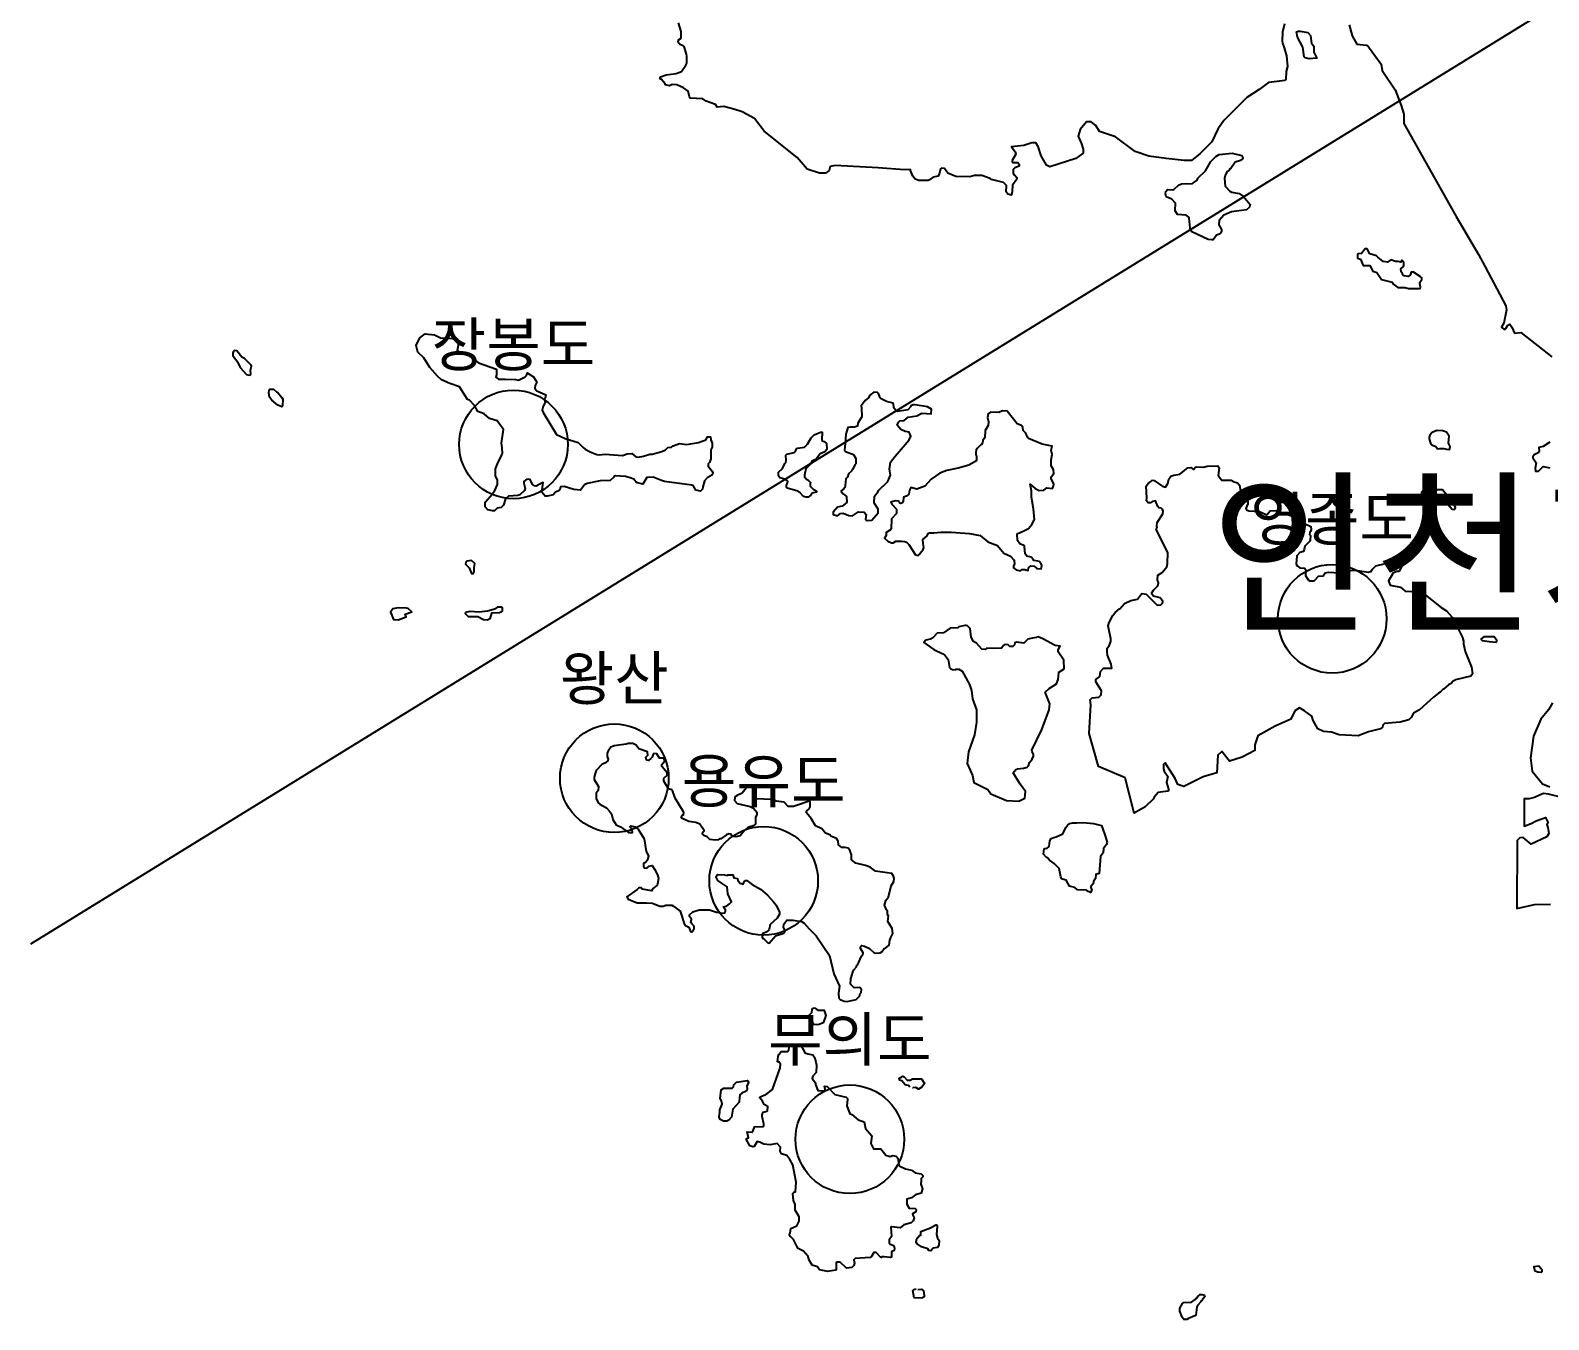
# Model space of a CAD drawing. Header units: millimetres. Extents: x -19392 to 580976, y -49129 to 736091.
# Drawn here: x 129994 to 164931, y 428357 to 458038 of the extents above; entities that cross this region are included whole.
import ezdxf
from ezdxf.enums import TextEntityAlignment as Align

# ---------------------------------------------------------------- set-up
doc = ezdxf.new("R2010")
doc.units = ezdxf.units.MM
for name, color, linetype in [('2121', 7, 'Continuous'), ('2122', 7, 'Continuous'), ('AWS', 4, 'Continuous'), ('AWS명', 2, 'Continuous'), ('관측소명', 3, 'Continuous'), ('티센', 6, 'Continuous')]:
    doc.layers.add(name, color=color, linetype=linetype)
doc.styles.get("Standard").update_dxf_attribs({"font": ''})
doc.styles.get('Standard').set_extended_font_data('Gulim')

msp = doc.modelspace()

# ---------------------------------------------------------------- linework, layer by layer
at = {"layer": '2121', "color": 7}
for points in [[(160342, 458162), (160407, 457911), (160516, 457721), (160741, 457696), (160784, 457661), (161077, 457257), (161100, 457112), (161401, 456672), (161540, 456307), (161598, 456105), (161598, 455896), (162802, 453755), (163317, 452875), (163473, 452597), (163942, 451694), (163959, 451601), (163896, 451300), (163849, 451208), (163907, 451150), (163942, 451173), (163994, 451254), (164035, 451271), (164087, 451208), (164145, 451069), (164289, 451080), (165001, 450525)], [(164961, 448557), (164802, 448461), (164802, 448461), (164733, 448446), (164708, 448431), (164713, 448359), (164706, 448321), (164599, 448263), (164568, 448217), (164567, 448193), (164646, 448078), (164620, 447961), (164631, 447892), (164694, 447891), (164801, 447995), (164961, 447966)], [(165019, 442560), (164926, 442398), (164752, 442178), (164579, 441790), (164515, 441292), (164550, 440985), (164787, 440690), (164955, 440626)], [(165175, 440389), (164926, 440453), (164810, 440470), (164706, 440424), (164608, 440377), (164486, 440349), (164365, 440343), (164365, 439718), (164527, 439781), (164642, 439839), (164862, 439920), (164920, 439793), (164891, 439752), (164909, 439683), (164938, 439550), (164886, 439469), (164532, 439301), (164341, 439457), (164266, 439451), (164208, 439388), (164202, 437819), (164608, 437912), (164972, 437923)]]:
    msp.add_lwpolyline(points, dxfattribs=at)
at = {"layer": '2122', "color": 7}
for points in [[(158856, 458185), (158809, 457999), (158800, 457786), (158805, 457742), (158847, 457636), (158901, 457454), (158922, 457203), (158889, 457092), (158886, 456910), (158854, 456880), (158685, 456864), (158483, 456834), (158269, 456678), (157986, 456493), (157453, 455960), (157320, 455763), (157181, 455468), (156909, 455202), (156712, 455045), (156544, 455045), (156133, 455086), (155728, 455138), (155416, 455248), (154964, 455584), (154594, 455711), (154513, 455844), (154403, 455931), (154298, 455931), (154154, 455752), (154107, 455601), (154183, 455427), (154217, 455300), (154217, 455207), (154049, 455086), (153453, 454895), (153378, 454935), (153251, 455150), (153187, 455364), (153129, 455445), (153036, 455445), (152851, 455387), (152712, 455370), (152570, 455360), (152570, 455360), (152654, 455240), (152668, 455189), (152589, 455042), (152584, 455012), (152596, 454997), (152720, 454993), (152751, 454954), (152750, 454911), (152644, 454871), (152606, 454832), (152611, 454751), (152628, 454713), (152628, 454713), (152641, 454713), (152690, 454652), (152696, 454611), (152593, 454475), (152587, 454327), (152571, 454245), (152484, 454265), (152448, 454322), (152456, 454465), (152388, 454535), (152109, 454602), (152078, 454625), (151885, 454693), (151723, 454696), (151610, 454666), (151291, 454672), (151105, 454749), (151031, 454857), (150957, 454862), (150938, 454852), (150915, 454749), (150885, 454684), (150766, 454655), (150684, 454594), (150653, 454585), (150439, 454582), (150354, 454612), (150298, 454684), (150248, 454808), (150244, 454838), (150107, 454825), (149505, 454872), (148510, 454930), (148400, 454901), (148377, 454814), (148290, 454750), (148151, 454750), (147867, 454843), (147636, 455109), (146883, 455717), (146657, 456006), (146374, 456163), (146183, 456226), (145951, 456284), (145798, 456268), (145758, 456334), (145548, 456406), (145467, 456461), (145179, 456478), (145162, 456507), (145132, 456635), (145020, 456716), (144873, 456787), (144761, 456788), (144704, 456764), (144610, 456781), (144598, 456809), (144506, 456917), (144493, 456917), (144482, 456945), (144494, 456970), (144626, 457015), (144857, 457046), (144977, 457091), (145074, 457233), (145099, 457286), (145097, 457444), (145090, 457491), (145037, 457664), (145013, 457682), (144938, 457710), (144901, 457766), (144908, 457820), (144971, 457859), (144967, 458009), (144967, 458009), (144908, 458210)], [(159497, 457711), (159529, 457674), (159527, 457537), (159599, 457399), (159418, 457383), (159330, 457406), (159306, 457428), (159272, 457648), (159151, 457881), (159128, 458003), (159165, 458018), (159215, 458017), (159390, 457989), (159452, 457920), (159473, 457738), (159497, 457711), (159497, 457711)], [(157912, 454210), (158065, 454029), (158051, 453964), (157975, 453905), (157631, 453857), (157454, 453782), (157347, 453663), (157345, 453562), (157400, 453455), (157405, 453417), (157386, 453374), (157360, 453349), (157291, 453323), (157214, 453214), (157171, 453212), (157093, 453221), (156718, 453397), (156682, 453486), (156660, 453711), (156648, 453739), (156593, 453783), (156393, 453802), (156338, 453885), (156342, 454062), (156261, 454154), (156131, 454207), (156113, 454284), (156120, 454325), (156159, 454375), (156287, 454370), (156315, 454379), (156315, 454379), (156410, 454470), (156485, 454507), (156735, 454509), (156840, 454592), (156856, 454632), (157034, 454804), (157156, 455021), (157271, 455131), (157353, 455179), (157646, 455213), (157870, 455159), (157889, 455130), (157894, 455096), (157888, 455078), (157843, 455041), (157715, 455003), (157615, 454857), (157584, 454839), (157578, 454820), (157526, 454777), (157488, 454697), (157474, 454628), (157484, 454447), (157593, 454338), (157632, 454313), (157812, 454282), (157912, 454210), (157912, 454210)], [(161466, 452715), (161410, 452716), (161299, 452755), (161222, 452704), (161123, 452718), (161000, 452813), (160969, 452848), (160820, 452894), (160752, 453008), (160709, 453005), (160621, 452904), (160545, 452892), (160532, 452868), (160531, 452793), (160599, 452773), (160666, 452622), (160815, 452626), (160882, 452496), (160981, 452461), (161085, 452303), (161328, 452237), (161347, 452201), (161457, 452115), (161625, 452118), (161706, 452092), (161975, 452094), (161982, 452125), (161967, 452200), (161970, 452233), (162015, 452301), (162016, 452344), (162016, 452344), (161978, 452375), (161819, 452469), (161769, 452473), (161742, 452404), (161697, 452374), (161604, 452387), (161582, 452400), (161571, 452431), (161534, 452477), (161533, 452546), (161594, 452605), (161602, 452626), (161598, 452694), (161560, 452738), (161542, 452742), (161533, 452700), (161466, 452715), (161466, 452715)], [(139870, 449830), (139648, 449905), (139451, 449992), (139364, 450079), (139190, 450276), (139046, 450501), (138907, 450629), (138872, 450785), (138959, 450959), (139080, 451051), (139294, 451028), (139433, 450959), (139717, 450941), (139839, 450907), (139839, 450785), (139818, 450665), (139879, 450618), (140075, 450554), (140303, 450382), (140719, 450241), (140723, 450107), (140704, 450057), (140766, 450006), (140916, 450010), (141159, 450000), (141228, 449986), (141379, 450059), (141407, 450091), (141424, 450155), (141572, 450065), (141645, 449936), (141607, 449862), (141605, 449792), (141648, 449736), (141841, 449658), (141853, 449645), (141841, 449573), (141826, 449552), (141843, 449468), (141792, 449384), (141773, 449291), (141796, 449237), (142101, 448736), (142299, 448639), (142598, 448546), (142714, 448431), (142714, 448431), (142764, 448399), (142875, 448336), (143031, 448270), (143079, 448264), (143224, 448280), (143623, 448249), (143724, 448291), (143831, 448299), (143929, 448219), (143978, 448213), (144104, 448233), (144245, 448278), (144301, 448283), (144524, 448346), (144606, 448383), (144663, 448438), (144744, 448440), (144789, 448470), (144935, 448526), (145102, 448500), (145183, 448516), (145370, 448551), (145535, 448612), (145573, 448683), (145642, 448679), (145651, 448613), (145683, 448534), (145682, 448441), (145656, 448378), (145653, 448172), (145618, 448088), (145618, 448088), (145594, 448061), (145593, 448004), (145685, 447887), (145697, 447840), (145677, 447797), (145571, 447740), (145507, 447668), (145466, 447532), (145460, 447476), (145416, 447429), (145310, 447453), (145249, 447560), (145218, 447570), (144588, 447652), (144514, 447672), (144327, 447750), (144177, 447743), (144087, 447592), (143963, 447619), (143926, 447641), (143877, 447707), (143796, 447737), (143691, 447766), (143459, 447783), (143434, 447774), (143423, 447750), (143339, 447672), (143108, 447670), (142808, 447606), (142744, 447572), (142654, 447452), (142654, 447452), (142499, 447467), (142275, 447533), (142193, 447526), (142180, 447460), (142162, 447441), (142080, 447408), (142028, 447343), (141891, 447315), (141839, 447317), (141767, 447405), (141795, 447629), (141768, 447624), (141631, 447544), (141595, 447551), (141552, 447586), (141497, 447696), (141422, 447703), (141346, 447649), (141346, 447611), (141380, 447493), (141368, 447448), (141260, 447343), (141215, 447332), (140997, 447317), (140927, 447256), (140882, 447106), (140825, 447050), (140737, 447039), (140673, 446978), (140629, 446975), (140524, 446999), (140524, 446999), (140462, 447069), (140458, 447163), (140464, 447182), (140630, 447366), (140630, 447378), (140679, 447443), (140744, 447581), (140744, 447680), (140699, 447783), (140701, 447940), (140747, 448061), (140843, 448262), (140844, 448281), (140857, 448294), (140852, 448429), (140836, 448531), (140878, 448849), (140738, 449045), (140557, 449103), (140435, 449206), (140291, 449264), (140213, 449403), (140102, 449523), (140052, 449543), (139870, 449830), (139870, 449842), (139870, 449842)], [(135019, 450386), (134921, 450487), (134858, 450517), (134749, 450659), (134692, 450669), (134667, 450654), (134650, 450606), (134653, 450554), (134760, 450409), (134824, 450280), (134971, 450112), (135027, 450102), (135058, 450111), (135071, 450126), (135060, 450217), (135080, 450304), (135074, 450329), (135019, 450386), (135019, 450386)], [(135782, 449582), (135805, 449549), (135796, 449393), (135777, 449374), (135688, 449409), (135549, 449528), (135500, 449597), (135482, 449698), (135487, 449750), (135502, 449775), (135590, 449777), (135658, 449714), (135683, 449707), (135782, 449582), (135782, 449582)], [(162422, 448408), (162521, 448413), (162582, 448395), (162647, 448392), (162659, 448405), (162666, 448454), (162630, 448536), (162639, 448692), (162578, 448787), (162497, 448819), (162359, 448828), (162253, 448783), (162196, 448715), (162182, 448675), (162182, 448631), (162216, 448533), (162242, 448493), (162333, 448460), (162372, 448406), (162422, 448408), (162422, 448408)], [(154394, 442507), (154383, 442622), (154427, 442669), (154577, 442688), (154637, 442737), (154642, 442831), (154508, 443039), (154509, 443095), (154604, 443162), (154619, 443281), (154688, 443351), (154882, 443351), (154865, 443448), (154781, 443653), (154769, 443728), (154771, 443815), (154815, 443865), (154855, 443970), (154856, 444033), (154798, 444333), (154821, 444403), (154904, 444569), (154959, 444637), (155054, 444723), (155066, 444722), (155174, 444843), (155313, 444912), (155470, 444941), (155559, 445067), (155578, 445073), (155672, 445062), (155672, 445062), (155924, 444808), (156005, 444813), (156049, 444851), (156050, 444888), (155989, 444970), (155840, 445010), (155802, 445062), (155797, 445092), (155835, 445154), (155938, 445252), (155951, 445321), (155927, 445383), (155941, 445496), (156034, 445559), (156144, 445686), (156158, 445767), (156167, 446018), (155897, 446548), (155921, 446595), (155915, 446615), (155923, 446708), (156051, 446906), (156058, 446974), (156034, 447018), (156011, 447035), (155959, 447048), (155935, 447073), (155881, 447208), (155813, 447194), (155768, 447157), (155718, 447161), (155718, 447161), (155674, 447205), (155682, 447273), (155670, 447548), (155718, 447608), (155775, 447653), (155808, 447681), (155857, 447677), (156055, 447536), (156111, 447523), (156168, 447603), (156189, 447703), (156240, 447771), (156303, 447801), (156447, 447818), (156630, 447970), (156699, 447975), (156760, 447925), (156805, 447980), (156831, 447991), (156988, 447984), (157075, 448007), (157318, 448010), (157348, 447965), (157327, 447791), (157401, 447692), (157401, 447680), (157625, 447683), (157697, 447646), (157774, 447621), (157817, 447570), (157840, 447426), (157840, 447426), (157878, 447393), (157945, 447363), (158000, 447268), (158010, 447137), (157966, 447028), (157976, 447003), (158030, 446974), (158276, 446964), (158449, 446886), (158524, 446979), (158658, 446988), (159234, 446786), (159330, 446674), (159457, 446613), (159468, 446550), (159454, 446502), (159435, 446478), (159429, 446432), (159454, 446408), (159446, 446301), (159433, 446276), (159318, 446166), (159308, 446088), (159291, 446041), (159209, 446018), (159140, 445944), (159118, 445747), (159142, 445710), (159204, 445668), (159316, 445654), (159341, 445621), (159341, 445621), (159333, 445485), (159401, 445389), (159436, 445364), (159536, 445363), (159632, 445470), (159745, 445484), (159789, 445552), (159865, 445564), (160116, 445546), (160421, 445610), (160541, 445603), (160777, 445568), (160858, 445591), (160871, 445629), (160956, 445711), (161176, 445766), (161240, 445765), (161287, 445819), (161400, 445857), (161518, 445856), (161554, 445743), (161552, 445708), (161501, 445599), (161474, 445583), (161431, 445580), (161338, 445531), (161337, 445517), (161248, 445363), (161284, 445269), (161521, 445218), (161632, 445129), (161632, 445129), (161925, 445112), (162049, 445073), (162456, 444748), (162580, 444671), (162703, 444540), (162703, 444528), (162721, 444518), (162948, 444059), (162968, 443976), (162971, 443916), (163009, 443739), (163159, 443381), (163175, 443221), (163137, 443169), (162787, 443087), (162780, 443075), (162736, 443053), (162688, 443005), (162625, 442969), (162513, 442868), (162494, 442862), (162437, 442800), (162400, 442782), (162280, 442686), (161962, 442395), (161818, 442316), (161766, 442216), (161715, 442167), (161514, 442114), (161152, 442083), (161114, 442045), (161114, 442045), (161107, 441996), (161061, 441959), (160786, 441888), (160548, 441798), (160110, 441818), (159937, 441883), (159750, 441898), (159619, 441957), (159510, 442152), (159484, 442252), (159311, 442374), (159201, 442444), (159091, 442374), (158999, 442178), (158640, 442016), (158240, 441796), (158171, 441593), (158171, 441460), (157881, 441304), (157586, 441211), (157413, 441437), (157320, 441350), (157297, 440945), (156984, 440852), (156538, 440632), (156400, 440678), (156336, 440812), (156106, 441173), (156106, 441173), (156071, 441140), (156069, 441037), (156087, 440986), (156166, 440863), (156139, 440720), (156180, 440569), (156180, 440532), (156167, 440520), (155947, 440489), (155854, 440387), (155833, 440337), (155649, 440166), (155397, 440019), (155186, 440828), (154570, 441092), (154359, 441849), (154394, 442507)], [(162393, 447298), (162558, 447194), (162712, 447017), (162761, 447004), (162774, 447017), (162787, 447057), (162751, 447135), (162487, 447458), (162369, 447460), (162251, 447515), (162139, 447529), (162113, 447476), (162069, 447458), (162006, 447409), (162005, 447359), (162273, 447342), (162393, 447298), (162393, 447298)], [(140209, 445671), (140222, 445762), (140143, 445834), (140036, 445817), (140017, 445795), (140010, 445752), (140091, 445663), (140144, 445531), (140181, 445524), (140199, 445558), (140207, 445580), (140209, 445671), (140209, 445671)], [(138775, 444652), (138688, 444727), (138650, 444736), (138457, 444746), (138332, 444717), (138278, 444643), (138347, 444473), (138459, 444471), (138641, 444537), (138620, 444596), (138775, 444652), (138775, 444652)], [(140422, 444466), (140291, 444536), (140078, 444539), (140010, 444609), (140017, 444643), (140112, 444668), (140311, 444654), (140517, 444675), (140703, 444727), (140757, 444765), (140838, 444764), (140850, 444751), (140848, 444667), (140829, 444646), (140786, 444625), (140604, 444618), (140564, 444487), (140514, 444463), (140422, 444466), (140422, 444466)], [(163560, 443970), (163724, 443952), (163737, 443968), (163737, 443993), (163677, 444078), (163436, 444079), (163376, 444027), (163375, 444014), (163400, 443992), (163560, 443970), (163560, 443970)], [(148103, 435154), (148143, 435158), (148241, 435194), (148254, 435208), (148307, 435359), (148265, 435472), (148128, 435477), (148072, 435522), (148010, 435529), (147978, 435504), (147971, 435423), (147908, 435362), (147907, 435325), (147980, 435232), (148016, 435163), (148103, 435154), (148103, 435154)], [(148857, 433095), (148898, 433076), (149043, 432957), (149179, 432912), (149215, 432755), (149356, 432590), (149334, 432409), (149395, 432290), (149563, 432287), (149680, 432141), (149778, 432112), (149841, 432132), (149919, 432119), (149959, 432074), (149982, 431924), (150001, 431890), (150130, 431828), (150268, 431802), (150354, 431737), (150491, 431710), (150534, 431678), (150534, 431646), (150489, 431604), (150495, 431561), (150487, 431479), (150523, 431372), (150493, 431265), (150358, 431231), (150269, 431158), (150163, 431128), (150161, 431015), (150161, 431015), (150216, 430927), (150353, 430919), (150378, 430894), (150370, 430837), (150295, 430795), (150297, 430765), (150330, 430698), (150311, 430632), (150260, 430583), (150097, 430536), (150008, 430474), (149809, 430497), (149796, 430484), (149812, 430272), (149754, 430192), (149753, 430129), (149778, 430097), (149865, 430065), (149876, 429996), (149869, 429946), (149813, 429915), (149810, 429797), (149783, 429788), (149641, 429806), (149586, 429801), (149579, 429791), (149554, 429795), (149456, 429902), (149406, 429900), (149348, 429811), (149318, 429787), (149318, 429787), (148973, 429767), (148941, 429736), (148958, 429655), (148945, 429605), (148894, 429555), (148776, 429545), (148628, 429678), (148547, 429683), (148534, 429668), (148537, 429505), (148525, 429493), (148337, 429463), (148306, 429474), (148150, 429502), (148108, 429574), (147984, 429614), (147910, 429740), (147893, 429812), (147788, 429930), (147664, 429997), (147628, 430047), (147551, 430205), (147488, 430272), (147475, 430272), (147463, 430297), (147460, 430331), (147479, 430349), (147491, 430453), (147635, 430519), (147682, 430621), (147688, 430696), (147688, 430696), (147683, 430725), (147592, 430876), (147594, 431007), (147557, 431101), (147541, 431258), (147560, 431289), (147599, 431300), (147615, 431525), (147540, 431920), (147473, 432046), (147399, 432135), (147275, 432177), (147245, 432237), (147253, 432331), (147178, 432413), (147016, 432384), (146872, 432399), (146780, 432444), (146717, 432455), (146653, 432340), (146622, 432337), (146547, 432357), (146462, 432511), (146494, 432536), (146519, 432542), (146490, 432677), (146603, 432672), (146621, 432690), (146660, 432793), (146855, 432805), (146873, 432823), (146873, 432823), (146874, 432863), (146833, 433030), (146834, 433074), (146859, 433130), (146947, 433154), (146960, 433166), (146961, 433266), (146881, 433311), (146845, 433386), (146777, 433462), (146777, 433481), (146942, 433553), (147068, 433652), (147251, 434155), (147252, 434241), (147215, 434293), (147190, 434293), (147199, 434417), (147218, 434461), (147270, 434529), (147413, 434527), (147445, 434570), (147459, 434670), (147503, 434691), (147597, 434699), (147739, 434646), (147779, 434582), (147812, 434501), (147884, 434474), (148000, 434452), (148048, 434385), (148048, 434385), (148082, 434216), (148074, 434048), (147997, 433961), (147984, 433905), (148057, 433805), (148062, 433770), (148117, 433632), (148260, 433626), (148280, 433657), (148268, 433732), (148331, 433725), (148503, 433541), (148764, 433475), (148794, 433449), (148800, 433424), (148785, 433280), (148833, 433136), (148857, 433095), (148857, 433095)], [(150235, 433707), (150199, 433745), (150124, 433765), (150044, 433854), (149994, 433870), (149983, 433914), (150039, 433941), (150047, 433953), (150070, 433959), (150102, 433945), (150170, 433870), (150238, 433869), (150289, 433899), (150501, 433902), (150568, 433795), (150504, 433708), (150428, 433666), (150367, 433701), (150304, 433690), (150304, 433690)], [(146303, 433390), (146301, 433364), (146161, 433204), (146126, 433017), (146092, 432983), (146091, 432971), (146070, 432949), (146019, 432928), (145941, 432926), (145870, 432968), (145845, 433021), (145849, 433095), (145862, 433129), (145861, 433190), (145913, 433314), (145898, 433391), (145865, 433446), (145893, 433645), (145950, 433688), (146144, 433686), (146173, 433714), (146182, 433766), (146246, 433827), (146496, 433860), (146521, 433826), (146521, 433807), (146482, 433742), (146487, 433661), (146476, 433631), (146468, 433618), (146364, 433567), (146364, 433567), (146316, 433532), (146303, 433390), (146303, 433390)], [(150868, 430234), (150903, 430179), (150902, 430073), (150869, 430017), (150770, 430003), (150718, 429939), (150669, 429946), (150644, 429986), (150501, 430030), (150402, 430106), (150378, 430138), (150385, 430193), (150407, 430244), (150455, 430293), (150487, 430304), (150481, 430361), (150488, 430385), (150706, 430474), (150828, 430536), (150847, 430539), (150859, 430511), (150843, 430317), (150868, 430234), (150868, 430234)], [(164683, 429460), (164765, 429450), (164778, 429462), (164778, 429494), (164705, 429589), (164592, 429572), (164603, 429503), (164623, 429479), (164683, 429460), (164683, 429460)], [(150416, 429053), (150503, 429062), (150547, 429023), (150564, 428913), (150558, 428879), (150508, 428855), (150333, 428858), (150304, 429027), (150324, 429048), (150366, 429064), (150366, 429064)], [(156835, 428642), (156810, 428460), (156791, 428442), (156640, 428387), (156609, 428357), (156533, 428364), (156497, 428413), (156443, 428553), (156444, 428622), (156502, 428727), (156540, 428755), (156714, 428756), (156798, 428821), (156831, 428863), (156851, 428869), (156851, 428882), (156911, 428936), (156961, 428935), (157011, 428922), (157021, 428887), (156962, 428806), (156924, 428782), (156924, 428769), (156849, 428679), (156835, 428642), (156835, 428642)]]:
    msp.add_lwpolyline(points, dxfattribs=at)
for points in [[(148726, 448373), (148754, 448341), (148933, 448275), (148988, 448181), (148986, 448056), (148967, 448038), (148918, 447932), (148886, 447886), (148820, 447828), (148794, 447753), (148756, 447716), (148747, 447561), (148734, 447511), (148706, 447474), (148651, 447437), (148651, 447424), (148697, 447370), (148774, 447310), (148784, 447166), (148674, 447086), (148564, 447064), (148468, 446946), (148468, 446891), (148567, 446864), (148636, 446915), (148700, 446920), (148829, 446866), (148911, 446864), (149050, 446956), (149180, 446944), (149230, 446890), (149230, 446890), (149215, 446778), (149228, 446762), (149252, 446752), (149359, 446763), (149505, 446930), (149500, 447017), (149415, 447144), (149409, 447169), (149417, 447318), (149502, 447425), (149508, 447446), (149729, 447651), (149729, 447651), (149789, 447798), (149766, 447937), (149789, 448099), (149893, 448238), (150217, 448609), (150252, 448695), (150217, 448788), (150125, 448800), (150021, 448846), (149937, 448946), (149937, 448946), (149970, 449015), (150001, 449048), (150001, 449048), (150102, 449056), (150190, 449130), (150391, 449167), (150511, 449225), (150722, 449209), (150730, 449315), (150638, 449369), (150355, 449417), (150305, 449413), (150257, 449391), (150257, 449379), (150187, 449299), (149951, 449265), (149918, 449278), (149869, 449329), (149845, 449454), (149696, 449494), (149575, 449557), (149548, 449581), (149512, 449678), (149488, 449703), (149406, 449705), (149305, 449628), (149285, 449582), (149203, 449520), (149108, 449397), (149119, 449341), (149128, 449140), (149032, 448992), (149025, 448924), (148956, 448904), (148863, 448904), (148805, 448892), (148759, 448742), (148747, 448528)], [(153001, 447589), (153001, 447589), (153113, 447490), (153211, 447445), (153317, 447455), (153381, 447505), (153512, 447490), (153538, 447543), (153545, 447599), (153484, 447715), (153485, 447759), (153536, 447821), (153542, 447846), (153538, 447921), (153483, 448009), (153487, 448153), (153506, 448271), (153482, 448371), (153482, 448371), (153509, 448465), (153279, 448511), (152962, 448642), (152937, 448671), (152901, 448768), (152840, 448825), (152835, 448894), (152798, 448944), (152705, 448983), (152472, 449268), (152366, 449276), (152277, 449240), (152085, 449249), (152034, 449213), (152022, 449126), (152043, 449025), (152036, 448938), (151965, 448826), (151957, 448658), (151912, 448603), (151905, 448534), (151885, 448515), (151885, 448503), (151873, 448503), (151787, 448420), (151759, 448380), (151751, 448318), (151752, 448269), (151765, 448237), (151764, 448124), (151589, 448030), (151346, 447960), (151080, 447902), (150918, 447845), (150721, 447706), (150576, 447544), (150391, 447474), (150258, 447511), (150226, 447456), (150205, 447361), (150155, 447313), (150086, 447288), (150079, 447184), (150065, 447164), (150021, 447149), (150002, 447153), (149971, 447197), (149891, 447205), (149796, 447175), (149814, 447128), (149925, 447017), (149923, 446917), (149809, 446793), (149799, 446563), (149786, 446538), (149685, 446477), (149684, 446408), (149646, 446346), (149726, 446276), (149806, 446240), (149850, 446240), (149913, 446276), (150044, 446281), (150113, 446273), (150157, 446257), (150205, 446203), (150364, 445960), (150420, 445946), (150420, 445946), (150460, 445982), (150460, 445994), (150541, 446089), (150554, 446135), (150536, 446225), (150532, 446320), (150622, 446390), (150660, 446459), (150685, 446473), (150784, 446472), (150784, 446472), (150941, 446484), (151184, 446484), (151603, 446455), (151603, 446455), (151851, 446411), (152024, 446265), (152247, 446180), (152395, 446002), (152549, 445931), (152623, 445846), (152623, 445846), (152635, 445823), (152640, 445755), (152615, 445705), (152614, 445667), (152676, 445617), (152781, 445596), (152814, 445624), (152876, 445626), (152957, 445606), (152964, 445662), (153015, 445714), (153090, 445704), (153145, 445653), (153164, 445646), (153257, 445644), (153265, 445719), (153251, 445741), (153251, 445760), (153209, 445811), (153173, 445815), (153075, 445834), (153074, 445851), (153024, 445911), (152925, 445935), (152882, 445988), (152867, 446156), (152853, 446176), (152761, 446215), (152711, 446291), (152705, 446447), (152857, 446519), (152961, 446571), (153042, 446664), (153100, 446779), (153077, 447023), (153031, 447289), (153031, 447439)], [(147269, 447727), (147239, 447740), (147207, 447779), (147209, 447866), (147298, 447952), (147356, 448070), (147375, 448089), (147382, 448138), (147378, 448257), (147403, 448281), (147567, 448323), (147606, 448367), (147624, 448403), (147649, 448419), (147811, 448443), (147875, 448511), (147964, 448659), (148029, 448728), (148173, 448791), (148211, 448787), (148208, 448612), (148219, 448589), (148262, 448569), (148313, 448529), (148323, 448386), (148279, 448332), (148171, 448285), (148069, 448159), (147975, 448119), (147949, 448054), (147835, 447944), (147835, 447944), (147807, 447794), (147807, 447763), (147852, 447708), (147883, 447692), (147942, 447629), (147936, 447598), (147941, 447545), (148009, 447472), (148066, 447443), (148066, 447431), (148089, 447418), (148082, 447408), (147982, 447382), (147951, 447341), (147893, 447293), (147837, 447291), (147787, 447304), (147701, 447402), (147633, 447435), (147411, 447500), (147397, 447516), (147392, 447569), (147412, 447597), (147424, 447650), (147418, 447669), (147363, 447705), (147363, 447705)], [(153644, 443097), (153644, 443097), (153662, 443246), (153656, 443252), (153782, 443337), (153773, 443538), (153645, 443734), (153646, 443778), (153691, 443861), (153579, 443875), (153290, 444033), (153181, 444078), (153150, 444070), (153143, 444057), (153057, 444046), (152949, 444025), (152857, 443933), (152686, 443952), (152649, 443937), (152641, 443888), (152603, 443850), (152529, 443851), (152491, 443890), (152418, 443900), (152393, 443885), (152341, 443818), (152172, 443804), (152004, 443813), (151965, 443785), (151890, 443793), (151768, 443929), (151700, 443971), (151645, 444066), (151618, 444266), (151556, 444329), (151530, 444339), (151498, 444337), (151361, 444306), (151335, 444283), (151163, 444273), (151009, 444169), (150860, 444160), (150764, 444055), (150707, 444025), (150602, 444002), (150556, 443945), (150785, 443786), (150989, 443683), (150989, 443683), (151033, 443651), (151112, 443556), (151147, 443368), (151172, 443339), (151211, 443321), (151271, 443318), (151290, 443331), (151359, 443333), (151439, 443282), (151439, 443282), (151601, 442976), (151653, 442838), (151670, 442652), (151769, 442398), (151769, 442108), (151722, 441819), (151584, 441431), (151549, 441159), (151618, 441008), (151670, 440887), (151705, 440719), (152023, 440563), (152093, 440464), (152452, 440308), (152741, 440291), (152874, 440360), (152892, 440516), (152770, 440684), (152610, 440945), (152610, 440945), (152671, 441020), (152709, 441034), (152844, 441051), (152928, 441072), (152965, 441109), (152986, 441184), (153049, 441257), (153076, 441326), (153076, 441375), (153045, 441426), (153039, 441468), (153268, 441940), (153436, 442398), (153453, 442531), (153349, 442803), (153436, 442890), (153604, 442994)], [(145933, 437861), (146009, 437877), (146084, 437929), (146125, 437975), (146044, 438160), (146027, 438323), (145888, 438415), (145812, 438467), (145772, 438544), (145772, 438557), (145808, 438601), (145967, 438595), (146026, 438578), (146042, 438599), (146160, 438595), (146184, 438528), (146265, 438509), (146271, 438467), (146326, 438404), (146394, 438379), (146427, 438455), (146439, 438468), (146483, 438470), (146607, 438374), (146799, 438266), (146956, 438130), (147097, 437975), (147155, 437895), (147234, 437740), (147233, 437694), (147180, 437597), (147017, 437457), (146998, 437348), (146983, 437314), (146957, 437289), (146838, 437241), (146830, 437163), (146843, 437138), (146867, 437128), (146867, 437128), (146960, 437039), (146998, 437025), (147144, 437192), (147335, 437256), (147351, 437270), (147364, 437314), (147328, 437383), (147329, 437458), (147400, 437551), (147549, 437554), (147735, 437523), (147798, 437487), (147914, 437353), (148074, 437193), (148385, 436741), (148485, 436315), (148611, 436031), (148591, 435875), (148601, 435757), (148625, 435725), (148722, 435685), (148787, 435679), (148994, 435725), (149076, 435805), (149088, 435866), (149115, 435898), (149116, 435954), (149079, 436006), (148948, 435995), (148869, 436077), (148871, 436202), (148871, 436202), (148916, 436358), (148942, 436407), (149006, 436481), (149006, 436500), (149025, 436519), (149118, 436723), (149147, 436763), (149154, 436804), (149094, 436904), (149094, 436942), (149117, 436970), (149189, 436956), (149306, 436901), (149417, 436793), (149548, 436801), (149586, 436828), (149643, 436901), (149681, 436914), (149758, 436981), (149773, 437091), (149792, 437157), (149837, 437249), (149826, 437361), (149728, 437519), (149743, 437644), (149719, 437682), (149720, 437763), (149695, 437795), (149647, 437902), (149680, 438007), (149744, 438093), (149744, 438093), (149804, 438342), (149862, 438447), (149869, 438510), (149857, 438570), (149814, 438624), (149441, 438682), (149322, 438776), (149213, 438812), (148988, 438862), (148889, 438944), (148889, 438944), (148886, 439058), (148851, 439162), (148811, 439214), (148741, 439226), (148666, 439226), (148590, 439287), (148590, 439287), (148584, 439373), (148541, 439437), (148417, 439489), (148393, 439521), (148294, 439553), (148208, 439655), (148058, 439723), (147961, 439896), (147857, 440022), (147857, 440060), (147912, 440119), (147935, 440159), (147937, 440284), (147918, 440293), (147622, 440192), (147554, 440168), (147429, 440167), (147337, 440269), (147155, 440290), (147069, 440332), (146675, 440345), (146627, 440448), (146630, 440598), (146605, 440624), (146526, 440640), (146499, 440629), (146372, 440478), (146262, 440426), (146222, 440397), (146201, 440374), (146200, 440312), (146200, 440312), (146262, 440236), (146554, 440169), (146635, 440129), (146708, 440041), (146707, 439978), (146681, 439923), (146679, 439767), (146647, 439736), (146503, 439685), (146427, 439615), (146330, 439497), (146224, 439471), (146168, 439478), (146129, 439507), (146117, 439532), (146069, 439539), (146013, 439518), (145880, 439429), (145849, 439424), (145823, 439406), (145761, 439398), (145633, 439411), (145568, 439473), (145488, 439501), (145463, 439530), (145458, 439562), (145502, 439620), (145399, 439762), (145305, 439802), (145149, 439823), (144995, 439894), (144995, 439894), (144970, 439932), (145002, 439975), (145021, 439980), (145028, 440031), (145022, 440050), (144833, 440365), (144774, 440538), (144754, 440554), (144680, 440577), (144571, 440750), (144572, 440819), (144648, 440892), (144649, 440948), (144526, 441094), (144527, 441138), (144591, 441225), (144567, 441281), (144473, 441282), (144406, 441384), (144344, 441388), (144325, 441372), (144305, 441304), (144274, 441273), (144216, 441231), (144173, 441238), (144155, 441307), (144206, 441355), (144195, 441430), (143995, 441496), (143935, 441582), (143854, 441617), (143854, 441617), (143747, 441619), (143703, 441604), (143426, 441563), (143352, 441535), (143296, 441461), (143270, 441408), (143268, 441315), (143292, 441274), (143279, 441220), (143216, 441166), (143153, 441144), (143017, 440997), (142987, 440931), (142967, 440845), (142966, 440795), (143070, 440631), (143063, 440539), (143011, 440475), (143015, 440356), (143063, 440256), (143100, 440221), (143249, 440141), (143319, 440059), (143366, 439998), (143395, 439869), (143474, 439750), (143573, 439704), (143759, 439570), (143846, 439575), (143841, 439637), (143792, 439700), (143792, 439700), (143811, 439722), (143911, 439702), (143978, 439648), (144119, 439427), (144164, 439133), (144219, 439038), (144198, 438932), (144147, 438883), (144103, 438859), (144106, 438786), (144120, 438755), (144182, 438751), (144234, 438800), (144302, 438811), (144359, 438729), (144423, 438596), (144447, 438516), (144426, 438379), (144413, 438354), (144311, 438273), (144293, 438231), (144075, 438265), (144046, 438301), (144013, 438301), (143988, 438292), (143957, 438258), (143722, 438091), (143747, 438040), (143957, 437955), (144169, 437952), (144313, 437943), (144313, 437943), (144475, 437878), (144556, 437877), (144618, 437901), (144756, 437896), (144793, 437879), (144947, 437758), (145036, 437479), (145067, 437431), (145148, 437389), (145184, 437295), (145208, 437286), (145234, 437292), (145247, 437311), (145266, 437356), (145266, 437390), (145261, 437423), (145219, 437459), (145193, 437499), (145207, 437580), (145158, 437636), (145159, 437674), (145235, 437747), (145385, 437795), (145623, 437791), (145784, 437738), (145933, 437715), (145972, 437723), (145991, 437754), (145991, 437792)], [(154771, 439349), (154760, 439293), (154690, 439206), (154682, 439107), (154619, 439021), (154587, 438627), (154512, 438604), (154504, 438516), (154460, 438445), (154452, 438386), (154395, 438331), (154395, 438306), (154417, 438247), (154387, 438193), (154306, 438226), (154294, 438242), (154087, 438254), (154026, 438306), (153908, 438339), (153829, 438471), (153742, 438497), (153723, 438513), (153708, 438552), (153671, 438739), (153549, 438857), (153446, 438935), (153403, 438985), (153378, 438995), (153308, 439073), (153322, 439192), (153335, 439204), (153335, 439204), (153391, 439209), (153436, 439252), (153450, 439376), (153482, 439433), (153546, 439460), (153595, 439468), (153753, 439538), (153823, 439689), (153870, 439749), (153911, 439776), (153976, 439794), (154063, 439792), (154063, 439792), (154217, 439799), (154455, 439781), (154640, 439735), (154709, 439544)]]:
    msp.add_lwpolyline(points, close=True, dxfattribs=at)
at = {"layer": 'AWS'}
for centre in [(141111, 448506), (159951, 444491), (143432, 440821), (146868, 438459), (148851, 432509)]:
    msp.add_circle(centre, 1250, dxfattribs=at)
at = {"layer": '티센'}
msp.add_lwpolyline([(174318, 464320), (129994, 436998)], dxfattribs=at)

# ---------------------------------------------------------------- texts
at = {"layer": 'AWS명'}
for s, p in [('장봉도', (141111, 450006)), ('영종도', (159951, 445991)), ('왕산', (143432, 442321)), ('용유도', (146868, 439959)), ('무의도', (148851, 434009))]:
    msp.add_text(s, height=1000, dxfattribs=at).set_placement(p, align=Align.BOTTOM_CENTER)
at = {"layer": '관측소명'}
msp.add_text('인천기상대', height=3000, dxfattribs=at).set_placement((166543, 443581), align=Align.BOTTOM_CENTER)

doc.saveas('drawing.dxf')
